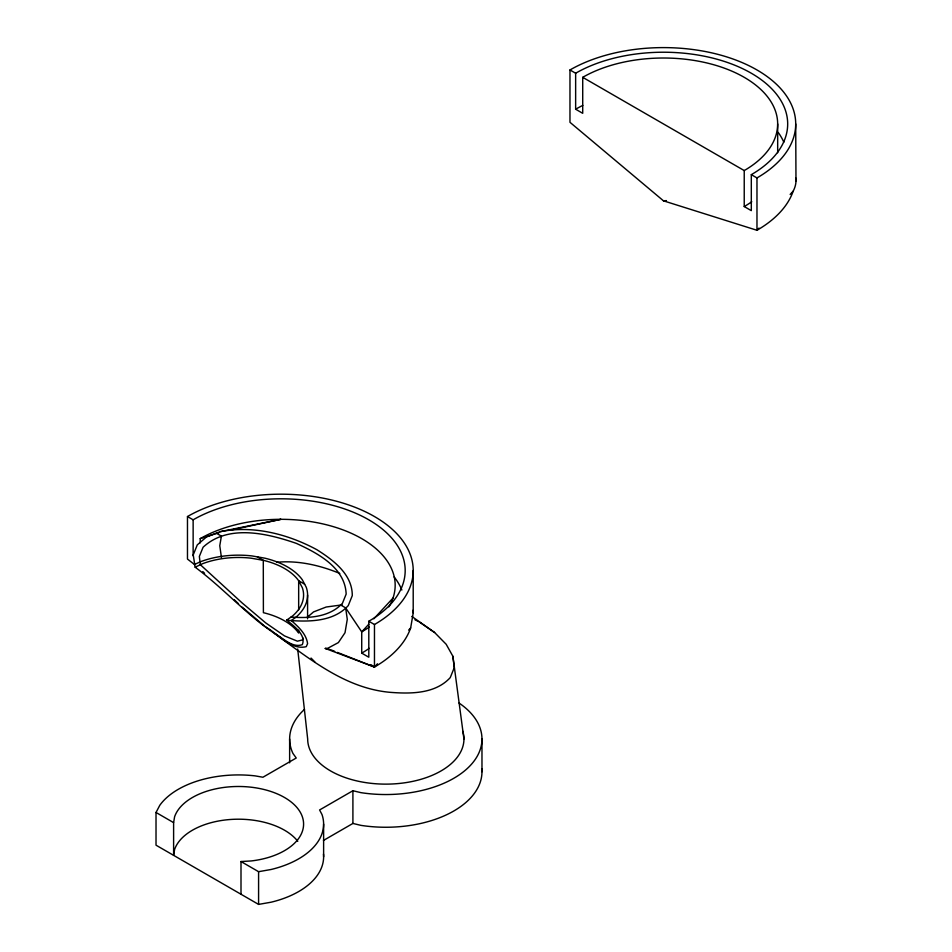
<?xml version="1.0" encoding="UTF-8"?>
<svg xmlns="http://www.w3.org/2000/svg" width="952" height="952" viewBox="0 0 952 952"><rect width="100%" height="100%" fill="white"/><g stroke="black" fill="none" stroke-linecap="round" stroke-linejoin="round"><path stroke-width="1.43" d="M297.786 841.282A65.117 37.592 0 0 0 231.038 819.446A65.117 37.592 0 0 0 174.609 849.47L173.609 855.336L173.609 822.623L174.609 816.745A65.117 37.592 0 0 1 242.736 786.566A65.117 37.592 0 0 1 303.45 821.624A65.117 37.592 0 0 1 251.173 860.953L240.999 861.536L240.999 894.249M340.554 604.925L345.647 607.864L347.278 619.347L345.017 632.723L338.388 642.576L327.857 648.229L325.251 648.443L374.469 667.043A132.233 76.338 0 0 0 410.657 627.951L413.204 613.052L413.204 570.522M303.236 638.185L302.331 639.97L297.393 641.184L284.517 635.912L265.703 622.894L242.034 602.854L200.36 564.726L199.349 556.444L203.085 547.233C228.159 523.897 267.274 533.346 296.322 543.366C317.599 553.112 345.159 567.547 346.159 594.096L342.434 603.306C329.535 617.312 308.841 618.431 291.026 617.063M323.49 854.051A85.144 49.159 0 0 1 271.058 902.21L258.587 904.4L156.021 845.186L156.021 812.472L159.805 805.273A85.144 49.159 0 0 1 255.088 775.868L262.93 777.237L296.239 758.018L292.918 753.389A96.164 55.525 0 0 1 304.509 709.359M368.781 624.25L361.724 631.866L361.724 653.131L368.805 657.225L368.805 621.239A124.212 71.721 0 0 0 368.805 519.816A124.212 71.721 0 0 0 193.137 519.816L187.473 516.543L187.473 559.074L194.505 564.536M373.827 618.8L392.974 598.106M758.982 228.099L756.971 230.277L663.473 200.824L569.974 122.308L569.974 69.96A132.233 76.338 0 0 1 756.971 69.96A132.233 76.338 0 0 1 756.971 177.929L756.971 230.277A132.233 76.338 0 0 0 793.159 191.185A136.017 51.432 -4.2 0 0 795.824 178.083M790.148 194.446L793.159 191.185M377.492 663.782L374.469 667.043L337.413 652.418M408.646 630.117L410.657 627.951M307.198 617.384L313.553 611.91L326.203 607.019L342.161 604.865M274.652 633.449C282.696 637.757 292.395 648.312 302.331 644.659C306.365 634.615 293.335 625.809 286.742 620.073L292.609 615.944A65.117 37.592 0 0 0 302.331 587.729L298.63 580.672A65.117 37.592 0 0 0 263.395 560.335L251.173 558.193A65.117 37.592 0 0 0 202.3 563.81L195.148 567.19L193.232 554.873L197.278 544.901L206.453 536.987L220.15 531.692L280.971 519.316L232.109 529.8M194.41 564.56L200.075 561.882A69.115 39.901 0 0 1 251.959 555.92L264.918 558.193A69.115 39.901 0 0 1 302.331 579.792L306.258 587.277A69.115 39.901 0 0 1 295.941 617.229L291.3 620.502C298.274 626.761 306.27 633.794 307.591 643.6L306.258 646.67C290.217 650.656 277.139 632.497 263.99 626.059L263.395 625.535C239.702 607.162 219.234 585.063 195.148 567.19M459.042 703.04A96.164 55.525 0 0 1 467.087 768.692A96.164 55.525 0 0 1 360.915 792.647L352.906 790.731L319.598 809.962L321.978 814.495A85.144 49.159 0 0 1 271.058 869.497L258.587 871.687L240.999 861.536M323.442 840.461L352.906 823.444L360.915 825.36A96.164 55.525 0 0 0 481.843 768.847M200.218 542.878L200.218 538.63L219.174 532.573M220.15 531.692C253.268 525.171 287.694 533.953 316.957 549.756C333.271 560.085 352.454 574.306 352.276 595.654L348.242 605.639C333.188 621.977 308.9 621.918 288.385 620.383L286.742 620.073M276.604 562.275C298.119 560.24 319.955 565.25 339.781 573.449M663.473 200.824L666.424 200.61M325.251 648.443L329.178 649.169M330.558 649.716L334.676 651.335M414.953 619.788L417.619 621.085M569.974 69.96L575.639 73.233A124.212 71.721 0 0 1 751.307 73.233A124.212 71.721 0 0 1 751.307 174.656L751.307 210.642L744.226 206.548L744.226 170.563A114.204 65.938 0 0 0 744.226 77.326A114.204 65.938 0 0 0 582.719 77.326L582.719 113.312L575.639 109.218L575.639 73.233M582.719 77.326L744.226 170.563M751.307 174.656L756.971 177.929M216.294 533.179L221.4 536.131L219.769 545.734L221.483 557.801M257.302 556.861L263.287 560.312L263.395 612.683A65.117 37.592 0 0 1 298.63 633.02L298.666 630.176M304.64 584.195L298.666 580.744L298.666 609.816M368.805 621.239L374.469 624.512L374.469 667.043L370.816 664.603M156.021 812.472L173.609 822.623M418.951 621.727L434.612 632.509L446.19 644.29L452.89 656.273L463.945 739.014M264.918 626.368L266.941 628.141C304.866 654.619 342.054 688.177 390.38 692.354C410.907 693.901 435.195 693.948 450.237 677.622L454.271 667.638L452.89 656.273M411.811 616.42L434.612 632.509M242.129 607.162L263.847 625.452M202.788 571.593L204.597 573.294M234.323 599.784L238.476 603.699M311.042 658.058L314.898 661.985M345.647 607.864L361.724 631.866A114.204 65.938 0 0 0 369.245 627.071M412.74 610.351L413.204 613.052M297.69 648.99L307.675 739.014A78.135 45.113 0 0 0 392.629 783.96A78.135 45.113 0 0 0 462.755 731.172M795.705 123.939L795.979 180.951M777.677 123.939L777.677 152.736M481.974 739.014L481.974 771.739M352.906 790.731L352.906 823.444M323.62 824.087L323.62 856.8M307.591 595.059L307.591 618.836M289.634 739.014L289.634 762.814M258.587 871.687L258.587 904.4M193.137 519.816L193.137 555.801M187.473 516.543A132.233 76.338 0 0 1 374.469 516.543A132.233 76.338 0 0 1 374.469 624.512M394.128 576.924A124.212 71.721 0 0 1 401.863 590.026M369.245 648.336A114.204 65.938 0 0 1 361.724 653.131M200.218 538.63A114.204 65.938 0 0 1 341.601 529.371A114.204 65.938 0 0 1 388.868 606.852M575.639 109.218A124.212 71.721 0 0 1 582.803 105.398M778.236 132.483A124.212 71.721 0 0 1 783.841 142.205M751.747 201.753A114.204 65.938 0 0 1 744.226 206.548"/></g></svg>
